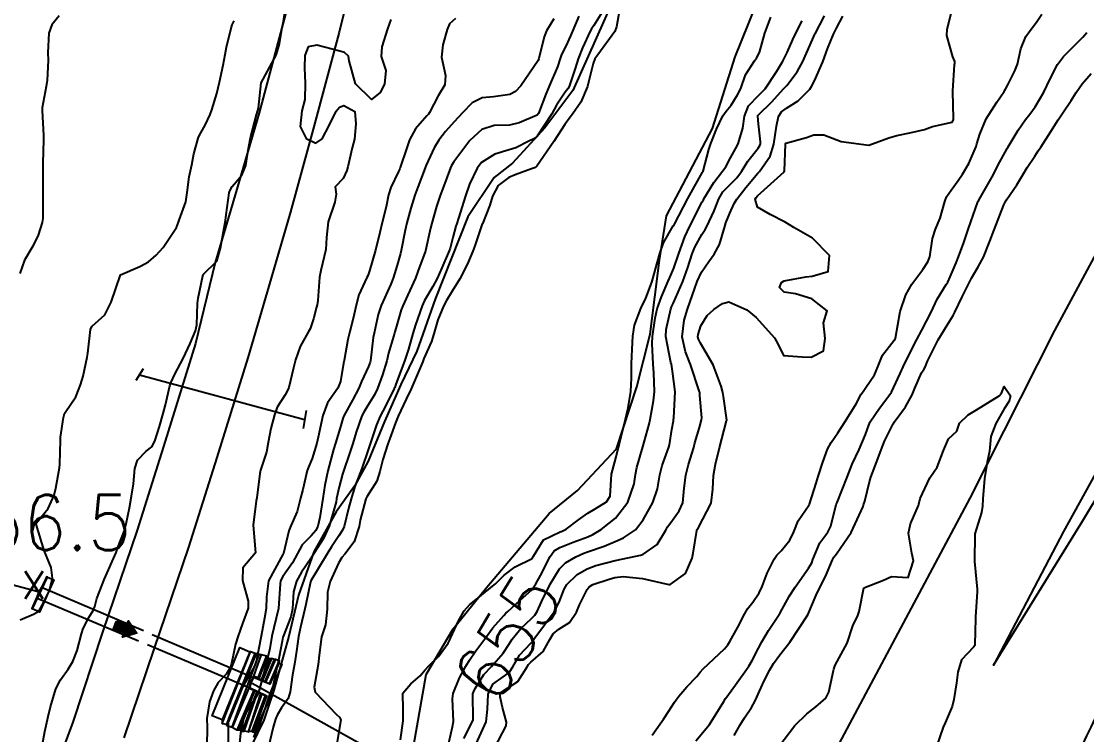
# Model space of a CAD drawing. Header units: metres. Extents: x 292545 to 299085, y 7450245 to 7463078.
# Drawn here: x 296433.2 to 296510.3, y 7459697.3 to 7459748.9 of the extents above; entities that cross this region are included whole.
import ezdxf
from ezdxf.enums import TextEntityAlignment as Align

# ---------------------------------------------------------------- set-up
doc = ezdxf.new("R2010")
doc.units = ezdxf.units.M
doc.linetypes.add('CONTINUO', pattern=[0])
doc.linetypes.add('TRACEJADO', pattern=[8.7, 8, -0.7])
for name, color, linetype in [('Cotas', 45, 'Continuous'), ('Curvas de Nivel 1m', 11, 'Continuous'), ('Curvas de Nivel 5m', 15, 'Continuous'), ('GALERIA', 45, 'Continuous'), ('Hidrografia', 140, 'Continuous'), ('Linha Férrea', 20, 'Continuous'), ('Pontos Cotados', 45, 'Continuous'), ('Pórtico', 62, 'Continuous'), ('TEXTO', 45, 'Continuous'), ('Vias Primárias', 230, 'Continuous')]:
    doc.layers.add(name, color=color, linetype=linetype)
doc.styles.add('SIMPLEX', font='simplex', dxfattribs={"height": 0.2})
doc.styles.add('Style-STANDARD', font='STANDARD.shx')

# ---------------------------------------------------------------- blocks, each defined once
blk = doc.blocks.new('ELVTXT_4')
at = {"layer": 'Pontos Cotados', "linetype": 'Continuous', "style": 'Style-STANDARD'}
for s, height, p in [('656.5', 4, (0, 4)), ('x', 3, (0, 0))]:
    blk.add_text(s, height=height, dxfattribs=at).set_placement(p, align=Align.MIDDLE_CENTER)

msp = doc.modelspace()

# ---------------------------------------------------------------- hatches: boundary and pattern name
at = {"layer": 'TEXTO'}
msp.add_hatch(color=256, dxfattribs=at).paths.add_polyline_path([(296440.103, 7459705.508), (296440.865, 7459705.226), (296440.984, 7459705.548), (296441.575, 7459704.647), (296440.54, 7459704.349), (296440.659, 7459704.671), (296439.898, 7459704.953)])

# ---------------------------------------------------------------- linework, layer by layer
at = {"layer": 'Curvas de Nivel 1m', "flags": 128}
for points, elevation in [([(296434.764, 7459696.629), (296434.918, 7459697.532), (296435.168, 7459698.623), (296435.33, 7459699.324), (296435.721, 7459700.615), (296436.06, 7459701.275), (296436.623, 7459702.049), (296436.955, 7459702.601), (296437.276, 7459703.403), (296437.575, 7459704.595), (296437.697, 7459704.996), (296438.111, 7459705.785), (296438.416, 7459706.288), (296438.533, 7459706.584), (296438.691, 7459707.144), (296439.24, 7459708.574), (296440.078, 7459710.477), (296440.11, 7459710.561), (296440.122, 7459710.603), (296440.165, 7459710.723), (296440.68, 7459712.06), (296440.808, 7459712.554), (296441.041, 7459713.715), (296441.206, 7459714.55), (296441.333, 7459715.443), (296441.444, 7459716.548), (296441.629, 7459717.167), (296442.256, 7459717.807), (296442.674, 7459718.12), (296442.887, 7459718.534), (296443.215, 7459719.589), (296443.496, 7459720.528), (296443.661, 7459721.157), (296443.969, 7459722.523), (296444.052, 7459722.786), (296444.321, 7459723.367), (296444.928, 7459724.511), (296445.428, 7459725.588), (296445.814, 7459726.495), (296445.91, 7459726.945), (296445.962, 7459728.494), (296446.011, 7459728.869), (296446.345, 7459730.491), (296446.357, 7459730.537), (296446.405, 7459730.599), (296447.361, 7459731.538), (296447.634, 7459732.478), (296447.76, 7459733.156), (296448.003, 7459734.475), (296448.047, 7459734.885), (296448.265, 7459736.472), (296448.315, 7459736.632), (296448.48, 7459736.945), (296449.183, 7459737.769), (296449.471, 7459738.455), (296449.629, 7459739.568), (296449.8, 7459740.451), (296450.227, 7459742.132), (296450.334, 7459742.443), (296450.377, 7459742.611), (296450.573, 7459744.44), (296451.648, 7459746.429), (296451.877, 7459747.154), (296452.096, 7459748.425), (296452.188, 7459748.863), (296452.395, 7459750.422)], 659), ([(296476.566, 7459750.131), (296476.277, 7459748.476), (296476.136, 7459748.137), (296474.907, 7459746.466), (296474.706, 7459746.158), (296474.59, 7459745.826), (296474.25, 7459744.489), (296474.166, 7459744.164), (296473.691, 7459743.033), (296473.091, 7459742.175), (296472.85, 7459741.866), (296472.535, 7459741.415), (296471.741, 7459740.192), (296470.505, 7459738.404), (296470.398, 7459738.317), (296470.111, 7459738.214), (296468.939, 7459737.782), (296468.493, 7459737.591), (296467.717, 7459737.005), (296467.302, 7459736.242), (296467.115, 7459735.595), (296466.572, 7459734.249), (296466.534, 7459734.167), (296466.449, 7459733.959), (296466.033, 7459732.652), (296465.887, 7459732.258), (296465.491, 7459731.342), (296464.947, 7459730.272), (296464.394, 7459729.372), (296463.969, 7459728.703), (296463.756, 7459728.286), (296463.357, 7459727.301), (296463.054, 7459726.293), (296462.896, 7459725.746), (296462.335, 7459724.506), (296462.253, 7459724.301), (296462.204, 7459724.174), (296461.413, 7459722.313), (296461.062, 7459721.558), (296460.474, 7459720.327), (296460.278, 7459719.858), (296459.872, 7459718.729), (296459.74, 7459718.335), (296459.369, 7459717.216), (296459.148, 7459716.341), (296458.942, 7459715.627), (296458.215, 7459714.514), (296458.157, 7459714.407), (296458.138, 7459714.351), (296457.739, 7459712.813), (296457.647, 7459712.355), (296457.294, 7459711.241), (296456.623, 7459710.365), (296456.399, 7459710.129), (296456.156, 7459709.721), (296455.562, 7459708.379), (296455.372, 7459707.618), (296455.348, 7459706.382), (296455.232, 7459705.257), (296454.926, 7459704.387), (296454.759, 7459703.07), (296454.705, 7459702.391), (296454.397, 7459700.736), (296454.472, 7459700.396), (296456.029, 7459698.769), (296456.233, 7459698.585), (296456.323, 7459698.375), (296456.003, 7459696.38)], 654), ([(296467.398, 7459696.239), (296468.015, 7459697.435), (296468.289, 7459697.958), (296468.316, 7459698.227), (296468.033, 7459699.28), (296467.858, 7459700.05), (296467.86, 7459700.233), (296467.919, 7459700.358), (296468.046, 7459700.445), (296469.128, 7459701.148), (296469.807, 7459702.213), (296469.901, 7459702.385), (296470.076, 7459702.546), (296470.964, 7459703.321), (296471.44, 7459704.197), (296471.685, 7459704.609), (296472.104, 7459704.944), (296472.875, 7459705.409), (296473.387, 7459706.167), (296473.599, 7459706.694), (296474.139, 7459707.805), (296474.288, 7459708.011), (296474.56, 7459708.156), (296475.732, 7459708.559), (296476.148, 7459708.668), (296476.754, 7459708.736), (296478.148, 7459708.594), (296480.063, 7459708.172), (296480.144, 7459708.16), (296481.269, 7459708.961), (296481.751, 7459710.074), (296481.819, 7459710.422), (296482.079, 7459712.071), (296482.111, 7459712.154), (296482.195, 7459712.29), (296483.116, 7459714.056), (296483.232, 7459715.064), (296483.274, 7459716.054), (296483.438, 7459716.859), (296483.724, 7459718.048), (296484.23, 7459719.988), (296484.237, 7459720.041), (296484.011, 7459721.755), (296483.958, 7459722.043), (296483.837, 7459722.517), (296483.254, 7459724.051), (296482.348, 7459725.617), (296482.188, 7459725.9), (296482.149, 7459726.063), (296482.172, 7459726.247), (296482.365, 7459726.873), (296482.824, 7459727.608), (296483.313, 7459728.051), (296483.938, 7459728.494), (296484.388, 7459728.591), (296485.704, 7459728.027), (296486.374, 7459727.459), (296487.683, 7459726), (296487.927, 7459725.575), (296488.34, 7459724.723), (296489.694, 7459724.622), (296490.339, 7459724.613), (296491.246, 7459725.059), (296491.346, 7459725.96), (296491.244, 7459727.087), (296491.499, 7459727.959), (296490.391, 7459728.815), (296489.202, 7459729.175), (296488.396, 7459729.307), (296488.048, 7459729.644), (296488.195, 7459729.993), (296488.404, 7459730.128), (296489.962, 7459730.42), (296490.408, 7459730.453), (296491.567, 7459730.803), (296491.665, 7459731.958), (296490.441, 7459733.207), (296489.091, 7459733.984), (296488.457, 7459734.364), (296487.375, 7459734.919), (296486.467, 7459735.45), (296486.306, 7459736.022), (296486.357, 7459736.138), (296486.475, 7459736.258), (296488.387, 7459737.992), (296488.414, 7459738.072), (296488.497, 7459739.99), (296488.524, 7459740.084), (296490.015, 7459740.488), (296490.53, 7459740.675), (296491.253, 7459740.682), (296492.525, 7459740.197), (296494.523, 7459739.92), (296495.973, 7459740.461), (296496.53, 7459740.639), (296497.472, 7459740.825), (296498.535, 7459741.05), (296499.13, 7459741.271), (296500.54, 7459741.59), (296500.629, 7459741.762), (296500.641, 7459741.849), (296500.595, 7459743.818), (296500.593, 7459743.85), (296500.709, 7459745.731), (296500.729, 7459745.849), (296500.728, 7459745.982), (296500.597, 7459746.305), (296500.144, 7459747.855), (296500.172, 7459748.302), (296500.574, 7459749.851)], 658), ([(296435.974, 7459749.272), (296435.424, 7459748.622), (296435.205, 7459748.033), (296435.152, 7459746.624), (296435.167, 7459746.045), (296435.101, 7459744.625), (296435.03, 7459744.161), (296434.739, 7459742.628), (296434.736, 7459742.442), (296434.833, 7459740.627), (296434.825, 7459740.321), (296434.786, 7459738.627), (296434.79, 7459738.336), (296434.791, 7459736.627), (296434.79, 7459736.306), (296434.774, 7459734.627), (296434.731, 7459734.346), (296434.441, 7459733.43), (296434.055, 7459732.636), (296433.453, 7459731.609), (296433.13, 7459730.649)], 658), ([(296433.145, 7459705.612), (296434.114, 7459706.013), (296434.501, 7459706.25), (296434.708, 7459706.631), (296435.256, 7459707.745), (296435.491, 7459708.62), (296435.387, 7459709.386), (296434.872, 7459710.623), (296434.289, 7459712.532), (296434.313, 7459712.629), (296435.164, 7459713.66), (296435.592, 7459714.616), (296435.716, 7459715.12), (296435.976, 7459716.613), (296436.002, 7459716.856), (296436.05, 7459718.612), (296436.063, 7459718.814), (296436.279, 7459720.245), (296436.354, 7459720.538), (296436.399, 7459720.609), (296437.169, 7459721.733), (296437.508, 7459722.598), (296437.696, 7459723.22), (296437.999, 7459724.593), (296438.041, 7459724.889), (296438.235, 7459726.591), (296438.259, 7459726.686), (296438.357, 7459726.844), (296439.277, 7459727.669), (296439.719, 7459728.57), (296440.403, 7459730.56), (296441.809, 7459731.149), (296442.417, 7459731.486), (296442.982, 7459731.974), (296443.481, 7459732.524), (296444.448, 7459733.972), (296444.598, 7459734.362), (296444.652, 7459734.508), (296445.127, 7459735.842), (296445.22, 7459736.503), (296445.356, 7459737.635), (296445.55, 7459738.5), (296445.71, 7459739.299), (296446.037, 7459740.495), (296446.199, 7459740.821), (296446.532, 7459741.384), (296446.877, 7459742.149), (296447.006, 7459742.485), (296447.372, 7459743.67), (296447.551, 7459744.48), (296447.816, 7459745.708), (296447.967, 7459746.476), (296448.057, 7459747.02), (296448.414, 7459748.472), (296448.472, 7459748.624), (296448.627, 7459748.916)], 658), ([(296459.944, 7459749.01), (296459.709, 7459748.334), (296459.304, 7459747.043), (296459.255, 7459746.34), (296459.575, 7459745.327), (296459.486, 7459744.336), (296459.18, 7459743.725), (296458.556, 7459743.23), (296457.401, 7459744.362), (296456.928, 7459746.028), (296456.897, 7459746.367), (296456.596, 7459746.634), (296456.249, 7459746.723), (296454.604, 7459747.15), (296453.968, 7459747.034), (296453.723, 7459746.403), (296453.703, 7459745.522), (296453.747, 7459744.402), (296453.727, 7459743.231), (296453.519, 7459742.405), (296453.397, 7459741.272), (296453.827, 7459740.407), (296454.52, 7459740.066), (296454.972, 7459740.393), (296455.5, 7459741.353), (296456.006, 7459742.375), (296456.238, 7459742.683), (296456.549, 7459742.79), (296457.354, 7459742.362), (296457.413, 7459741.482), (296457.314, 7459740.362), (296457.152, 7459739.728), (296456.844, 7459738.367), (296456.775, 7459738.091), (296456.49, 7459737.519), (296455.933, 7459736.927), (296455.984, 7459736.377), (296455.906, 7459735.817), (296455.418, 7459734.386), (296455.301, 7459733.246), (296455.243, 7459732.388), (296454.877, 7459730.862), (296454.785, 7459730.394), (296454.68, 7459728.69), (296454.613, 7459728.397), (296454.563, 7459728.214), (296454.367, 7459727.364), (296454.118, 7459726.641), (296453.978, 7459726.404), (296453.389, 7459725.363), (296453.048, 7459724.413), (296452.903, 7459723.838), (296452.561, 7459722.418), (296452.499, 7459722.23), (296452.305, 7459721.889), (296451.734, 7459720.983), (296451.542, 7459720.427), (296451.26, 7459719.444), (296451.083, 7459718.432), (296450.948, 7459717.741), (296450.532, 7459716.437), (296450.48, 7459716.197), (296450.247, 7459714.44), (296450.211, 7459714.227), (296449.998, 7459712.452), (296450.163, 7459710.45), (296449.25, 7459709.361), (296449.216, 7459708.459), (296449.63, 7459706.952), (296449.642, 7459706.455), (296449.221, 7459705.344), (296448.902, 7459704.462), (296448.707, 7459703.843), (296448.432, 7459702.466), (296448.349, 7459702.189), (296448.065, 7459701.713), (296447.458, 7459701.077), (296447.132, 7459700.479), (296446.835, 7459699.688), (296446.632, 7459698.484), (296446.656, 7459697.844), (296446.651, 7459696.484)], 659), ([(296464.625, 7459749.088), (296464.196, 7459748.708), (296464.017, 7459748.286), (296463.7, 7459747.191), (296463.614, 7459746.29), (296463.901, 7459744.966), (296463.858, 7459744.287), (296463.368, 7459743.485), (296462.747, 7459742.298), (296462.669, 7459742.171), (296462.54, 7459742.038), (296461.722, 7459741.117), (296461.308, 7459740.312), (296461.1, 7459739.731), (296460.625, 7459738.319), (296460.594, 7459738.226), (296460.498, 7459738.018), (296459.939, 7459736.871), (296459.782, 7459736.33), (296459.601, 7459735.47), (296459.326, 7459734.337), (296459.158, 7459733.623), (296458.835, 7459732.344), (296458.408, 7459730.851), (296458.28, 7459730.475), (296458.224, 7459730.352), (296457.645, 7459729.103), (296457.44, 7459728.359), (296457.243, 7459727.488), (296456.949, 7459726.364), (296456.845, 7459725.868), (296456.566, 7459724.368), (296456.527, 7459724.172), (296456.318, 7459722.848), (296456.116, 7459722.373), (296455.369, 7459721.312), (296455.027, 7459720.389), (296454.689, 7459718.815), (296454.586, 7459718.395), (296454.252, 7459717.276), (296453.988, 7459716.66), (296453.888, 7459716.404), (296453.581, 7459715.047), (296453.426, 7459714.408), (296453.167, 7459713.447), (296452.721, 7459712.415), (296452.563, 7459712.04), (296452.18, 7459710.42), (296452.163, 7459710.391), (296451.108, 7459708.436), (296450.96, 7459707.266), (296450.933, 7459706.438), (296450.807, 7459705.745), (296450.57, 7459704.443), (296450.2, 7459702.574), (296450.173, 7459702.448), (296450.07, 7459702.197), (296449.425, 7459701.09), (296449.078, 7459700.46), (296448.731, 7459699.774), (296448.22, 7459698.468), (296448.194, 7459698.295), (296448.192, 7459696.468)], 658), ([(296471.745, 7459749.07), (296471.217, 7459748.194), (296471.036, 7459747.768), (296470.645, 7459746.199), (296470.591, 7459746.047), (296469.347, 7459744.222), (296468.973, 7459743.819), (296468.563, 7459743.584), (296467.373, 7459743.429), (296466.56, 7459743.357), (296465.826, 7459742.989), (296465.13, 7459742.271), (296464.536, 7459741.611), (296463.905, 7459740.91), (296463.423, 7459740.291), (296463.086, 7459739.726), (296462.505, 7459738.477), (296462.451, 7459738.353), (296462.431, 7459738.301), (296461.897, 7459736.89), (296461.692, 7459736.308), (296461.4, 7459735.374), (296461.102, 7459734.314), (296460.982, 7459733.778), (296460.698, 7459732.317), (296460.646, 7459732.092), (296460.412, 7459731.262), (296460.126, 7459730.324), (296459.948, 7459729.876), (296459.253, 7459728.341), (296459.036, 7459727.68), (296458.734, 7459726.346), (296458.678, 7459726.018), (296458.478, 7459724.349), (296458.451, 7459724.23), (296458.329, 7459723.926), (296457.839, 7459722.833), (296457.627, 7459722.357), (296457.167, 7459721.494), (296456.557, 7459720.367), (296456.479, 7459720.17), (296456.274, 7459719.503), (296455.938, 7459718.375), (296455.799, 7459717.918), (296455.393, 7459716.383), (296455.187, 7459715.35), (296455.029, 7459714.388), (296454.818, 7459713.009), (296454.668, 7459712.393), (296454.513, 7459712.07), (296454.182, 7459711.675), (296453.536, 7459711.043), (296453.197, 7459710.41), (296452.831, 7459709.738), (296452.146, 7459708.746), (296451.971, 7459708.423), (296451.94, 7459708.222), (296451.823, 7459706.424), (296451.496, 7459705.035), (296451.354, 7459704.431), (296451.191, 7459703.541), (296450.937, 7459702.437), (296450.512, 7459700.897), (296450.393, 7459700.445), (296450.298, 7459700.198), (296450.043, 7459699.786), (296449.513, 7459698.972), (296449.298, 7459698.457), (296449.084, 7459697.388), (296448.98, 7459696.46)], 657), ([(296473.555, 7459749.245), (296473.086, 7459748.175), (296472.948, 7459747.838), (296472.602, 7459747.083), (296472.294, 7459746.485), (296472.183, 7459746.184), (296471.998, 7459745.599), (296471.406, 7459744.198), (296471.148, 7459743.617), (296470.621, 7459742.209), (296470.542, 7459742.108), (296469.217, 7459741.543), (296468.534, 7459741.385), (296467.432, 7459741.343), (296466.531, 7459741.071), (296465.657, 7459740.263), (296464.507, 7459738.729), (296464.334, 7459738.452), (296464.252, 7459738.283), (296463.771, 7459736.999), (296463.516, 7459736.29), (296463.261, 7459735.496), (296462.908, 7459734.295), (296462.813, 7459733.931), (296462.452, 7459732.3), (296462.446, 7459732.277), (296462.422, 7459732.216), (296461.906, 7459730.807), (296461.722, 7459730.307), (296461.187, 7459729.114), (296460.807, 7459728.324), (296460.691, 7459728.013), (296460.36, 7459726.834), (296460.248, 7459726.438), (296460.214, 7459726.331), (296459.789, 7459724.885), (296459.649, 7459724.337), (296459.343, 7459723.32), (296458.991, 7459722.343), (296458.772, 7459721.88), (296458.294, 7459721.098), (296458.003, 7459720.637), (296457.861, 7459720.354), (296457.452, 7459719.177), (296457.192, 7459718.361), (296456.965, 7459717.65), (296456.531, 7459716.367), (296456.46, 7459716.138), (296456.221, 7459715.222), (296456.028, 7459714.373), (296455.984, 7459714.147), (296455.5, 7459712.38), (296455.077, 7459711.489), (296454.385, 7459710.397), (296454.159, 7459710.056), (296453.49, 7459709.066), (296453.116, 7459708.41), (296452.918, 7459707.629), (296452.832, 7459706.413), (296452.707, 7459705.821), (296452.166, 7459704.419), (296452.149, 7459704.363), (296452.089, 7459704.071), (296451.768, 7459702.425), (296451.692, 7459702.049), (296451.334, 7459700.431), (296450.988, 7459699.486), (296450.492, 7459698.443), (296450.01, 7459697.116)], 656), ([(296460.638, 7459696.949), (296460.849, 7459698.318), (296460.843, 7459699.13), (296460.805, 7459700.319), (296461.386, 7459700.977), (296462.062, 7459701.565), (296462.399, 7459701.965), (296462.708, 7459702.294), (296463.395, 7459702.972), (296464.089, 7459703.916), (296464.206, 7459704.164), (296464.254, 7459704.278), (296464.839, 7459705.545), (296465.261, 7459706.269), (296465.667, 7459706.725), (296466.131, 7459707.089), (296467.538, 7459708.239), (296468.149, 7459708.841), (296468.933, 7459709.445), (296470.161, 7459710.05), (296470.271, 7459710.208), (296470.989, 7459711.389), (296472.19, 7459711.978), (296472.344, 7459712.025), (296472.624, 7459712.176), (296473.512, 7459712.854), (296474.205, 7459713.333), (296474.718, 7459713.645), (296475.54, 7459714.147), (296475.814, 7459714.547), (296475.915, 7459716.143), (296475.968, 7459716.411), (296476.252, 7459717.402), (296476.398, 7459718.001), (296476.433, 7459718.137), (296476.493, 7459718.364), (296476.927, 7459720.13), (296477.104, 7459720.94), (296477.297, 7459722.125), (296477.353, 7459723.088), (296477.351, 7459724.125), (296477.391, 7459725.172), (296477.457, 7459726.123), (296477.571, 7459726.915), (296478.035, 7459728.115), (296478.391, 7459728.871), (296478.736, 7459729.77), (296478.839, 7459730.106), (296479.192, 7459731.325), (296479.409, 7459732.1), (296479.661, 7459732.871), (296480.374, 7459734.091), (296480.411, 7459734.133), (296480.454, 7459734.209), (296481.423, 7459736.076), (296482.492, 7459737.977), (296482.525, 7459738.028), (296482.541, 7459738.06), (296482.956, 7459739.616), (296483.099, 7459740.054), (296483.491, 7459741.093), (296483.948, 7459742.046), (296484.203, 7459742.388), (296484.555, 7459742.832), (296485.027, 7459743.574), (296485.247, 7459744.033), (296485.603, 7459745.01), (296486.243, 7459746.024), (296486.391, 7459746.226), (296486.599, 7459746.631), (296486.987, 7459748.014), (296487.44, 7459749.192)], 654), ([(296465.238, 7459697.041), (296465.859, 7459698.262), (296465.895, 7459698.391), (296465.889, 7459700.262), (296465.924, 7459700.382), (296466.049, 7459700.639), (296466.663, 7459701.652), (296467.235, 7459702.243), (296468.083, 7459703.204), (296468.479, 7459703.836), (296468.728, 7459704.224), (296469.339, 7459704.983), (296470.115, 7459705.7), (296470.366, 7459705.961), (296470.526, 7459706.204), (296470.851, 7459706.92), (296471.468, 7459708.19), (296472.154, 7459709.301), (296472.59, 7459709.744), (296473.325, 7459710.168), (296473.898, 7459710.431), (296474.169, 7459710.533), (296475.375, 7459710.948), (296476.18, 7459711.286), (296476.769, 7459711.547), (296477.652, 7459712.118), (296478.2, 7459712.831), (296478.65, 7459713.664), (296478.891, 7459714.103), (296479.234, 7459715.089), (296479.396, 7459716.098), (296479.564, 7459716.776), (296480.049, 7459718.092), (296480.093, 7459718.264), (296480.276, 7459719.377), (296480.38, 7459719.991), (296480.394, 7459720.089), (296480.409, 7459720.213), (296480.514, 7459722.087), (296480.326, 7459723.602), (296480.236, 7459724.091), (296480.208, 7459724.218), (296479.838, 7459726.095), (296479.852, 7459726.603), (296480.201, 7459728.092), (296480.245, 7459728.231), (296480.387, 7459728.531), (296481.06, 7459730.08), (296481.427, 7459731.089), (296481.747, 7459732.07), (296481.938, 7459732.56), (296482.444, 7459733.459), (296482.685, 7459733.822), (296482.811, 7459734.056), (296483.329, 7459735.186), (296483.678, 7459736.048), (296483.965, 7459736.558), (296484.483, 7459737.095), (296484.961, 7459737.562), (296485.303, 7459738.032), (296485.758, 7459738.774), (296486.518, 7459739.723), (296486.641, 7459739.899), (296486.678, 7459740.018), (296486.685, 7459740.178), (296486.538, 7459741.479), (296486.482, 7459742.021), (296486.496, 7459742.069), (296486.544, 7459742.124), (296487.498, 7459743.067), (296488.355, 7459743.993), (296488.575, 7459744.243), (296489.342, 7459745.226), (296489.746, 7459745.978), (296490, 7459746.575), (296490.613, 7459747.943), (296490.628, 7459747.97), (296491.321, 7459749.271)], 656), ([(296466.004, 7459696.391), (296466.847, 7459698.248), (296466.939, 7459699.153), (296466.981, 7459700.246), (296467.325, 7459700.97), (296468.062, 7459701.5), (296468.496, 7459701.796), (296468.772, 7459702.223), (296469.242, 7459703.057), (296470.09, 7459703.962), (296470.214, 7459704.086), (296470.298, 7459704.208), (296471.054, 7459705.255), (296471.763, 7459706.185), (296472.13, 7459706.888), (296472.477, 7459707.839), (296472.676, 7459708.175), (296473.43, 7459708.888), (296474.154, 7459709.302), (296474.78, 7459709.531), (296476.161, 7459709.911), (296477.212, 7459710.124), (296477.998, 7459710.28), (296478.166, 7459710.34), (296479.212, 7459711.065), (296479.839, 7459712.094), (296479.959, 7459712.328), (296480.199, 7459712.656), (296480.806, 7459713.485), (296481.054, 7459714.082), (296481.168, 7459715.136), (296481.27, 7459716.08), (296481.473, 7459716.849), (296481.848, 7459718.074), (296481.938, 7459718.401), (296482.277, 7459719.518), (296482.419, 7459720.068), (296482.428, 7459720.212), (296482.301, 7459721.836), (296482.284, 7459722.042), (296482.285, 7459722.06), (296482.278, 7459722.085), (296481.628, 7459724.071), (296481.256, 7459724.99), (296481.014, 7459726.08), (296481.172, 7459727.277), (296481.401, 7459728.075), (296481.921, 7459729.59), (296482.094, 7459730.065), (296482.41, 7459730.751), (296482.954, 7459731.518), (296483.341, 7459732.051), (296483.722, 7459732.759), (296484.109, 7459734.043), (296484.184, 7459734.314), (296484.463, 7459735.011), (296484.784, 7459735.723), (296484.96, 7459736.035), (296485.63, 7459736.88), (296486.492, 7459737.9), (296486.597, 7459738.018), (296487.39, 7459739.127), (296487.646, 7459740.003), (296487.843, 7459741.307), (296487.98, 7459741.998), (296488.198, 7459742.345), (296488.552, 7459742.612), (296489.416, 7459743.125), (296490.246, 7459743.973), (296490.374, 7459744.173), (296490.579, 7459744.571), (296491.191, 7459745.961), (296491.532, 7459746.886), (296491.964, 7459747.95), (296492.17, 7459748.397), (296492.633, 7459749.258)], 657), ([(296478.847, 7459697.269), (296479.424, 7459698.096), (296479.677, 7459698.442), (296480.032, 7459698.997), (296480.472, 7459699.652), (296480.786, 7459700.083), (296481.363, 7459700.768), (296482.065, 7459701.512), (296482.315, 7459701.821), (296482.532, 7459702.063), (296484.088, 7459703.516), (296484.322, 7459703.807), (296484.462, 7459704.036), (296485.044, 7459705.09), (296485.524, 7459706.026), (296485.737, 7459706.405), (296486.126, 7459706.895), (296486.59, 7459707.561), (296486.797, 7459708.013), (296487.165, 7459708.998), (296487.668, 7459710.005), (296487.874, 7459710.296), (296488.172, 7459710.61), (296488.803, 7459711.364), (296489.1, 7459711.981), (296489.409, 7459712.769), (296490.212, 7459713.924), (296490.228, 7459713.955), (296490.235, 7459713.97), (296490.698, 7459715.495), (296490.851, 7459715.964), (296491.189, 7459717.02), (296491.527, 7459717.957), (296491.785, 7459718.438), (296492.275, 7459719.134), (296492.798, 7459719.942), (296493.596, 7459721.231), (296493.968, 7459721.925), (296494.098, 7459722.131), (296494.31, 7459722.403), (296494.917, 7459723.321), (296495.165, 7459723.912), (296495.493, 7459724.757), (296496.352, 7459725.82), (296496.385, 7459725.867), (296496.4, 7459725.9), (296496.433, 7459725.978), (296496.77, 7459727.894), (296497.181, 7459729.098), (296497.628, 7459729.882), (296498.414, 7459730.946), (296498.788, 7459731.497), (296498.92, 7459731.865), (296499.117, 7459733.189), (296499.325, 7459733.861), (296499.673, 7459734.646), (296500.018, 7459735.855), (296500.14, 7459736.19), (296500.481, 7459736.676), (296500.971, 7459737.363), (296501.297, 7459737.842), (296501.746, 7459738.596), (296502.274, 7459739.832), (296502.334, 7459740.023), (296502.532, 7459740.716), (296503.012, 7459741.823), (296503.782, 7459743.038), (296504.304, 7459743.804), (296504.403, 7459743.965), (296504.57, 7459744.29), (296505.084, 7459745.296), (296505.259, 7459745.793), (296505.501, 7459746.894), (296505.867, 7459747.787), (296506.176, 7459748.228), (296506.629, 7459748.82), (296507.024, 7459749.387)], 659), ([(296484.788, 7459697.259), (296485.215, 7459698.028), (296485.527, 7459698.526), (296486.035, 7459699.275), (296486.3, 7459699.757), (296486.411, 7459700.016), (296486.913, 7459701.158), (296487.365, 7459702.007), (296487.628, 7459702.454), (296488.084, 7459703.073), (296488.813, 7459703.989), (296490.113, 7459705.97), (296490.695, 7459707.404), (296490.97, 7459707.962), (296491.371, 7459708.738), (296491.884, 7459709.953), (296491.98, 7459710.138), (296492.169, 7459710.388), (296493.227, 7459711.934), (296494.1, 7459713.81), (296494.139, 7459713.921), (296494.216, 7459714.203), (296494.56, 7459715.586), (296494.668, 7459715.916), (296495.098, 7459717.064), (296495.415, 7459717.908), (296495.656, 7459718.519), (296496.282, 7459719.791), (296496.319, 7459719.863), (296496.348, 7459719.899), (296497.165, 7459721.02), (296497.643, 7459721.887), (296497.845, 7459722.35), (296498.327, 7459723.464), (296498.489, 7459723.719), (296498.6, 7459723.876), (296498.766, 7459724.302), (296499.524, 7459725.862), (296500.367, 7459727.226), (296500.615, 7459727.603), (296500.746, 7459727.846), (296501.275, 7459728.955), (296501.695, 7459729.837), (296501.929, 7459730.314), (296502.416, 7459731.124), (296502.796, 7459731.824), (296503.265, 7459732.993), (296503.569, 7459733.813), (296504.29, 7459735.622), (296504.368, 7459735.802), (296504.475, 7459735.981), (296505.229, 7459737.049), (296505.662, 7459737.788), (296505.969, 7459738.317), (296506.513, 7459739.14), (296506.771, 7459739.526), (296506.944, 7459739.776), (296507.683, 7459740.911), (296508.205, 7459741.755), (296508.548, 7459742.275), (296509.151, 7459743.15), (296509.511, 7459743.741), (296509.936, 7459744.373), (296510.584, 7459745.116)], 661), ([(296488.007, 7459696.447), (296489.152, 7459697.983), (296490.031, 7459698.819), (296490.681, 7459699.319), (296491.395, 7459699.956), (296491.626, 7459700.378), (296491.957, 7459701.951), (296491.978, 7459702.047), (296492.077, 7459702.339), (296492.939, 7459703.937), (296493.362, 7459705.187), (296493.71, 7459705.926), (296493.823, 7459706.219), (296494.143, 7459707.92), (296495.575, 7459708.48), (296496.151, 7459708.742), (296497.359, 7459708.68), (296497.735, 7459709.884), (296497.627, 7459710.427), (296497.393, 7459711.888), (296497.525, 7459712.554), (296498.111, 7459713.881), (296498.129, 7459713.966), (296498.218, 7459714.394), (296498.919, 7459715.87), (296499.462, 7459716.645), (296499.917, 7459717.855), (296500.271, 7459718.692), (296500.875, 7459719.246), (296501.069, 7459719.842), (296501.694, 7459720.431), (296502.292, 7459720.788), (296503.951, 7459721.805), (296504.104, 7459722.005), (296504.313, 7459722.481), (296504.751, 7459721.796), (296504.667, 7459721.429), (296504.294, 7459720.86), (296503.711, 7459719.809), (296503.334, 7459718.874), (296503.249, 7459717.815), (296503.066, 7459717.002), (296502.874, 7459715.82), (296502.767, 7459714.371), (296502.725, 7459713.825), (296502.653, 7459713.379), (296502.183, 7459711.83), (296502.163, 7459709.83), (296502.347, 7459707.828), (296502.341, 7459707.627), (296502.226, 7459705.829), (296502.223, 7459705.717), (296502.186, 7459703.829), (296502.171, 7459703.75), (296502.091, 7459703.628), (296501.21, 7459702.711), (296500.943, 7459701.841), (296500.845, 7459701.058), (296500.673, 7459699.844), (296500.54, 7459699.343), (296500.026, 7459698.171), (296499.888, 7459697.852), (296499.41, 7459696.451)], 663)]:
    msp.add_lwpolyline(points, dxfattribs=dict(at, elevation=elevation))
at = {"layer": 'Curvas de Nivel 5m', "flags": 128}
for points, elevation in [([(296475.237, 7459749.548), (296474.619, 7459748.588), (296474.448, 7459748.329), (296474.36, 7459748.163), (296473.799, 7459746.97), (296473.493, 7459746.171), (296473.277, 7459745.482), (296472.836, 7459744.177), (296472.747, 7459744.002), (296472.567, 7459743.766), (296471.93, 7459742.812), (296471.582, 7459742.194), (296470.527, 7459740.573), (296470.333, 7459740.404), (296469.933, 7459740.216), (296468.999, 7459739.744), (296468.516, 7459739.583), (296467.475, 7459739.279), (296466.507, 7459738.684), (296466.184, 7459738.255), (296465.647, 7459737.101), (296465.347, 7459736.267), (296464.838, 7459734.656), (296464.724, 7459734.276), (296464.66, 7459734.066), (296464.437, 7459733.251), (296464.229, 7459732.479), (296464.159, 7459732.283), (296463.633, 7459731.066), (296463.29, 7459730.291), (296462.984, 7459729.708), (296462.387, 7459728.689), (296462.203, 7459728.303), (296461.739, 7459726.933), (296461.55, 7459726.312), (296461.217, 7459725.192), (296460.928, 7459724.321), (296460.316, 7459722.642), (296460.232, 7459722.412), (296460.201, 7459722.331), (296459.564, 7459721.067), (296459.188, 7459720.341), (296458.917, 7459719.703), (296458.454, 7459718.348), (296458.406, 7459718.203), (296458.254, 7459717.761), (296457.897, 7459716.694), (296457.769, 7459716.355), (296457.337, 7459715.243), (296457.072, 7459714.361), (296456.895, 7459713.674), (296456.577, 7459712.366), (296456.465, 7459712.091), (296456.183, 7459711.685), (296455.657, 7459710.891), (296455.352, 7459710.382), (296454.166, 7459708.423), (296454.157, 7459708.4), (296454.142, 7459708.352), (296453.8, 7459706.729), (296453.741, 7459706.404), (296453.419, 7459705.091), (296453.268, 7459704.408), (296453.134, 7459703.358), (296452.991, 7459702.411), (296452.844, 7459701.633), (296452.659, 7459700.414), (296452.534, 7459699.926), (296452.035, 7459699.249), (296451.736, 7459698.715), (296451.613, 7459698.426), (296451.436, 7459697.848), (296451.109, 7459696.433)], 655), ([(296464.045, 7459696.28), (296464.418, 7459697.877), (296464.479, 7459698.275), (296464.416, 7459699.899), (296464.454, 7459700.276), (296464.922, 7459701.409), (296465.381, 7459702.267), (296465.633, 7459702.709), (296466.084, 7459703.365), (296466.739, 7459704.25), (296467.313, 7459705.034), (296468.118, 7459705.925), (296468.264, 7459706.085), (296468.399, 7459706.227), (296469.307, 7459707.043), (296470.139, 7459707.786), (296470.436, 7459708.206), (296470.778, 7459708.83), (296471.473, 7459710.19), (296471.756, 7459710.6), (296472.173, 7459710.841), (296473.13, 7459711.22), (296474.185, 7459711.625), (296474.56, 7459711.783), (296475.153, 7459712.15), (296475.749, 7459712.593), (296476.201, 7459712.961), (296477.099, 7459714.127), (296477.55, 7459715.444), (296477.631, 7459716.119), (296477.731, 7459716.627), (296478.168, 7459718.111), (296478.266, 7459718.449), (296478.621, 7459719.765), (296478.696, 7459720.106), (296478.953, 7459721.447), (296479.017, 7459722.103), (296478.959, 7459723.468), (296478.915, 7459724.104), (296478.855, 7459725.598), (296478.861, 7459726.105), (296479.052, 7459727.424), (296479.215, 7459728.102), (296479.517, 7459728.973), (296480.014, 7459730.094), (296480.134, 7459730.365), (296480.412, 7459731.048), (296480.783, 7459732.085), (296481.217, 7459733.303), (296481.566, 7459734.073), (296482.471, 7459735.823), (296482.551, 7459735.98), (296482.586, 7459736.059), (296483.305, 7459737.232), (296483.943, 7459738.045), (296484.17, 7459738.372), (296484.507, 7459739.002), (296484.882, 7459739.672), (296485.076, 7459740.034), (296485.409, 7459741.156), (296485.516, 7459742.03), (296485.811, 7459742.77), (296486.566, 7459743.545), (296486.813, 7459743.773), (296487.014, 7459744.013), (296487.872, 7459745.287), (296488.288, 7459745.995), (296488.599, 7459746.622), (296489.021, 7459747.574), (296489.202, 7459747.984), (296489.698, 7459748.908)], 655), ([(296482.011, 7459696.869), (296482.997, 7459698.055), (296484.04, 7459699.714), (296484.159, 7459699.921), (296484.235, 7459700.038), (296484.997, 7459701.093), (296485.665, 7459702.024), (296485.835, 7459702.263), (296486.08, 7459702.683), (296486.54, 7459703.564), (296486.781, 7459704.013), (296487.262, 7459704.848), (296488.04, 7459706.001), (296488.069, 7459706.045), (296488.115, 7459706.126), (296488.774, 7459707.35), (296489.176, 7459707.984), (296490.157, 7459709.357), (296490.384, 7459709.744), (296490.474, 7459709.967), (296490.975, 7459711.168), (296491.542, 7459711.957), (296491.778, 7459712.374), (296492.159, 7459713.951), (296492.17, 7459713.994), (296492.214, 7459714.093), (296492.947, 7459715.939), (296493.319, 7459716.862), (296493.812, 7459717.927), (296494.274, 7459719.013), (296494.512, 7459719.686), (296494.618, 7459719.917), (296495.283, 7459720.92), (296496.032, 7459721.903), (296496.144, 7459722.063), (296496.31, 7459722.383), (296496.793, 7459723.428), (296496.996, 7459723.893), (296497.425, 7459724.806), (296497.991, 7459725.884), (296498.36, 7459726.555), (296499.019, 7459727.864), (296499.453, 7459728.794), (296500.111, 7459729.853), (296500.228, 7459730.028), (296500.409, 7459730.416), (296500.837, 7459731.428), (296501.006, 7459731.844), (296501.381, 7459732.898), (296501.707, 7459733.837), (296501.899, 7459734.395), (296502.409, 7459735.831), (296502.43, 7459735.873), (296502.474, 7459735.941), (296503.525, 7459737.815), (296503.856, 7459738.456), (296504.521, 7459739.683), (296504.566, 7459739.756), (296504.59, 7459739.799), (296505.304, 7459741.023), (296505.84, 7459741.787), (296506.152, 7459742.179), (296506.552, 7459742.702), (296507.178, 7459743.771), (296507.617, 7459744.724), (296508.168, 7459745.756), (296508.599, 7459746.332), (296509.301, 7459747.048), (296509.991, 7459747.736), (296510.272, 7459748.079)], 660)]:
    msp.add_lwpolyline(points, dxfattribs=dict(at, elevation=elevation))
at = {"layer": 'GALERIA', "linetype": 'TRACEJADO', "flags": 128}
for points in [[(296434.698, 7459707.977), (296450.006, 7459701.438)], [(296434.323, 7459707.204), (296449.731, 7459700.708)]]:
    msp.add_lwpolyline(points, dxfattribs=at)
at = {"layer": 'GALERIA', "linetype": 'CONTINUO'}
for points in [[(296435.109, 7459708.707, 657.488), (296435.037, 7459708.722, 656.635), (296434.877, 7459708.346, 655.549), (296434.698, 7459707.977, 655.453), (296434.491, 7459707.627, 655.401), (296434.323, 7459707.204, 655.456), (296434.24, 7459706.997, 655.461), (296433.984, 7459706.427, 656.216), (296434.035, 7459706.411, 657.473)], [(296434.698, 7459707.977, 655.453), (296434.7, 7459707.974, 656.118), (296434.703, 7459707.971, 656.549), (296434.544, 7459707.662, 656.709), (296434.398, 7459707.38, 656.613), (296434.36, 7459707.27, 656.136), (296434.323, 7459707.204, 655.456)], [(296447.755, 7459698.38, 657.301), (296447.742, 7459698.109, 656.992), (296449.789, 7459703.306, 657.174), (296449.751, 7459703.306, 657.502)], [(296447.742, 7459698.109, 656.992), (296448.086, 7459698.079, 656.972), (296450.146, 7459703.184, 657.143), (296449.789, 7459703.306, 657.174)], [(296450.146, 7459703.184, 657.143), (296450.214, 7459703.184, 656.878), (296448.077, 7459697.97, 656.65), (296448.086, 7459698.079, 656.972)], [(296448.077, 7459697.97, 656.65), (296448.471, 7459697.849, 656.65), (296450.421, 7459703.133, 656.891), (296450.214, 7459703.184, 656.878)], [(296450.421, 7459703.133, 656.891), (296450.564, 7459703.103, 656.581), (296450.019, 7459701.541, 656.444), (296449.834, 7459701.127, 656.502), (296449.68, 7459700.669, 656.394), (296448.479, 7459697.838, 656.298), (296448.471, 7459697.849, 656.65)], [(296450.564, 7459703.103, 656.581), (296450.95, 7459703, 656.351), (296450.338, 7459701.416, 656.449), (296450.019, 7459701.541, 656.444)], [(296451.845, 7459702.478, 654.925), (296452.077, 7459702.401, 654.866), (296451.451, 7459700.871, 655.087), (296451.122, 7459700.081, 655.094), (296450.249, 7459697.418, 655.04), (296450.02, 7459697.488, 655.029)], [(296450.95, 7459703, 656.351), (296450.99, 7459702.91, 656.015), (296450.391, 7459701.383, 656.127), (296450.338, 7459701.416, 656.449)], [(296450.99, 7459702.91, 656.015), (296451.186, 7459702.827, 655.997), (296450.567, 7459701.287, 656.129), (296450.391, 7459701.383, 656.127)], [(296451.186, 7459702.827, 655.997), (296451.324, 7459702.826, 655.647), (296450.671, 7459701.226, 655.782), (296450.567, 7459701.287, 656.129)], [(296450.671, 7459701.226, 655.782), (296450.866, 7459701.149, 655.789), (296451.528, 7459702.751, 655.668), (296451.324, 7459702.826, 655.647)], [(296451.528, 7459702.751, 655.668), (296451.599, 7459702.768, 655.36), (296450.894, 7459701.109, 655.442), (296450.866, 7459701.149, 655.789)], [(296451.599, 7459702.768, 655.36), (296451.869, 7459702.672, 655.301), (296451.152, 7459700.979, 655.436), (296450.894, 7459701.109, 655.442)], [(296451.869, 7459702.672, 655.301), (296451.845, 7459702.478, 654.925), (296451.21, 7459700.951, 655.093), (296451.152, 7459700.979, 655.436)], [(296450.019, 7459701.541, 656.444), (296450.006, 7459701.438, 655.167), (296449.823, 7459701.054, 655.152), (296449.731, 7459700.708, 655.11), (296449.68, 7459700.669, 656.394)], [(296451.21, 7459700.951, 655.093), (296450.006, 7459701.438, 655.167)], [(296449.68, 7459700.669, 656.394), (296450.039, 7459700.54, 656.417), (296448.805, 7459697.648, 656.343), (296448.479, 7459697.838, 656.298)], [(296450.039, 7459700.54, 656.417), (296450.094, 7459700.486, 656.06), (296448.984, 7459697.646, 655.996), (296448.805, 7459697.648, 656.343)], [(296450.094, 7459700.486, 656.06), (296450.248, 7459700.425, 656.077), (296449.192, 7459697.566, 656.05), (296448.984, 7459697.646, 655.996)], [(296449.192, 7459697.566, 656.05), (296449.334, 7459697.564, 655.738), (296450.339, 7459700.405, 655.732), (296450.248, 7459700.425, 656.077)], [(296450.339, 7459700.405, 655.732), (296450.533, 7459700.279, 655.748), (296449.637, 7459697.523, 655.77), (296449.334, 7459697.564, 655.738)], [(296449.637, 7459697.523, 655.77), (296449.656, 7459697.524, 655.441), (296450.639, 7459700.259, 655.421), (296450.533, 7459700.279, 655.748)], [(296450.639, 7459700.259, 655.421), (296450.863, 7459700.133, 655.426), (296449.901, 7459697.563, 655.391), (296449.656, 7459697.524, 655.441)], [(296450.975, 7459700.098, 655.132), (296449.731, 7459700.708, 655.11)], [(296449.901, 7459697.563, 655.391), (296450.02, 7459697.488, 655.029), (296450.975, 7459700.098, 655.132), (296450.863, 7459700.133, 655.426)]]:
    msp.add_polyline3d(points, dxfattribs=at)
for points in [[(296435.109, 7459708.707, 657.488), (296435.587, 7459708.507, 657.496), (296434.543, 7459706.178, 657.492), (296434.035, 7459706.411, 657.473)], [(296447.755, 7459698.38, 657.301), (296447.023, 7459698.677, 657.301), (296449.019, 7459703.603, 657.502), (296449.751, 7459703.306, 657.502)]]:
    msp.add_polyline3d(points, close=True, dxfattribs=at)
at = {"layer": 'Hidrografia'}
for points in [[(296492.3, 7459786.852), (296486.151, 7459774.733), (296482.836, 7459767.97), (296478.945, 7459757.154), (296477.051, 7459752.708), (296473.113, 7459743.883), (296471.076, 7459741.187), (296468.739, 7459738.621), (296467.417, 7459737.594), (296465.507, 7459734.758), (296463.157, 7459728.792), (296461.835, 7459725.026), (296460.66, 7459722.63), (296459.48, 7459719.963), (296458.305, 7459717.078), (296457.326, 7459715.268), (296456.004, 7459713.41), (296454.388, 7459710.525), (296453.262, 7459707.395), (296452.573, 7459704.433), (296451.496, 7459700.521), (296450.761, 7459698.369), (296448.95, 7459694.652)], [(296461.621, 7459696.585), (296462.499, 7459701.65), (296464.449, 7459704.962), (296466.888, 7459707.982), (296471.388, 7459713.301), (296473.436, 7459714.957), (296476.265, 7459717.977), (296477.728, 7459722.457), (296478.703, 7459726.256), (296479.386, 7459731.614), (296479.874, 7459734.829), (296483.201, 7459741.142), (296484.859, 7459746.305), (296487.785, 7459753.611), (296489.443, 7459756.046), (296492.272, 7459760.235), (296494.613, 7459763.644), (296497.051, 7459768.417), (296500.865, 7459776.845), (296503.596, 7459781.326)]]:
    msp.add_lwpolyline(points, dxfattribs=at)
at = {"layer": 'Linha Férrea', "linetype": 'Continuous'}
for points in [[(296459.968, 7459781.354), (296458.543, 7459774.764), (296457.117, 7459768.364), (296455.674, 7459761.964), (296453.513, 7459753.985), (296452.248, 7459749.125), (296450.431, 7459742.272), (296448.697, 7459736.327), (296447.25, 7459731.447), (296445.826, 7459725.595), (296443.636, 7459718.525), (296441.603, 7459712.089), (296439.09, 7459704.73), (296436.949, 7459698.222), (296435.035, 7459693.042)], [(296463.785, 7459780.574), (296462.364, 7459774.014), (296460.904, 7459767.493), (296459.385, 7459760.988), (296457.413, 7459753.009), (296456.21, 7459748.103), (296454.397, 7459741.361), (296452.701, 7459735.121), (296451.301, 7459730.313), (296449.598, 7459724.553), (296447.37, 7459717.358), (296445.32, 7459710.868), (296442.799, 7459703.487), (296440.628, 7459697.09)]]:
    msp.add_lwpolyline(points, dxfattribs=at)
at = {"layer": 'Pórtico'}
for points in [[(296442.046, 7459723.749), (296441.506, 7459722.92)], [(296441.776, 7459723.334), (296453.715, 7459720.091)], [(296453.824, 7459720.736), (296453.605, 7459719.447)]]:
    msp.add_lwpolyline(points, dxfattribs=at)
at = {"layer": 'TEXTO', "linetype": 'CONTINUO', "flags": 128}
for points in [[(296439.909, 7459704.983), (296440.629, 7459705.313)], [(296439.958, 7459705.115), (296440.496, 7459705.362)], [(296440.001, 7459704.915), (296440.761, 7459705.264)], [(296440.007, 7459705.248), (296440.363, 7459705.412)], [(296440.056, 7459705.38), (296440.231, 7459705.461)], [(296440.134, 7459704.866), (296441.131, 7459705.324)], [(296440.267, 7459704.817), (296441.187, 7459705.239)], [(296440.399, 7459704.768), (296441.242, 7459705.155)], [(296440.532, 7459704.719), (296441.297, 7459705.07)], [(296440.559, 7459704.401), (296441.464, 7459704.817)], [(296440.608, 7459704.534), (296441.408, 7459704.901)], [(296440.657, 7459704.666), (296441.353, 7459704.986)], [(296441.076, 7459705.409), (296440.903, 7459705.329)], [(296441.02, 7459705.493), (296440.952, 7459705.462)], [(296440.931, 7459704.462), (296441.519, 7459704.732)]]:
    msp.add_lwpolyline(points, dxfattribs=at)
at = {"layer": 'TEXTO', "linetype": 'CONTINUO'}
for points in [[(296232.952, 7459761.312, 0), (296434.442, 7459707.665, 0)], [(296449.909, 7459701.042, 0), (296526.777, 7459658.135, 0)]]:
    msp.add_polyline3d(points, dxfattribs=at)
msp.add_polyline3d([(296440.103, 7459705.508, 0), (296440.865, 7459705.226, 0), (296440.984, 7459705.548, 0), (296441.575, 7459704.647, 0), (296440.54, 7459704.349, 0), (296440.659, 7459704.671, 0), (296439.898, 7459704.953, 0)], close=True, dxfattribs=at)
at = {"layer": 'TEXTO'}
msp.add_point((296439.898, 7459704.953), dxfattribs=at)
at = {"layer": 'Vias Primárias'}
for points in [[(296435.392, 7459525.276), (296442.413, 7459557.486), (296447.189, 7459580.85), (296450.716, 7459598.467), (296457.538, 7459621.028), (296466.279, 7459646.539), (296475.025, 7459663.573), (296483.416, 7459679.642), (296490.633, 7459693.394), (296501.833, 7459714.411), (296507.958, 7459726.531), (296523.75, 7459755.852), (296542.423, 7459791.216), (296555.043, 7459815.041), (296567.208, 7459838.297), (296584.914, 7459872.524), (296597.892, 7459897.004), (296606.065, 7459912.148), (296613.46, 7459926.475), (296621.915, 7459943.637), (296629.767, 7459959.907), (296643.246, 7459988.536)], [(296548.62, 7459787.136), (296540.638, 7459771.759), (296532.217, 7459756.187), (296526.101, 7459744.549), (296516.318, 7459725.988), (296508.602, 7459712.001), (296503.52, 7459702.342), (296509.961, 7459712.735), (296514.452, 7459720.184), (296518.646, 7459726.859), (296526.122, 7459738.5), (296533.509, 7459749.494), (296541.693, 7459760.93), (296551.001, 7459771.952), (296562.881, 7459784.601)]]:
    msp.add_lwpolyline(points, dxfattribs=at)
at = {"layer": 'Vias Primárias', "elevation": 674.984}
msp.add_lwpolyline([(296663.169, 7459773.474), (296620.062, 7459820.975, 0.451706), (296612.343, 7459820.862, -0.054175), (296593.012, 7459802.673, 0.025389), (296559.85, 7459770.111, 0.000469), (296536.56, 7459740.352, 0.005062), (296511.142, 7459699.099, 0.008627), (296502.131, 7459679.07), (296491.4, 7459650.678), (296482.35, 7459619.272, 0.020956), (296477.94, 7459584.823, 0.051595), (296474.648, 7459537.243, 0.340599), (296486.237, 7459528.923), (296580.343, 7459520.421)], format="xyb", dxfattribs=at)

# ---------------------------------------------------------------- block references
at = {"layer": 'Pontos Cotados', "linetype": 'Continuous'}
msp.add_blockref('ELVTXT_4', (296434.143, 7459708.64, 656.49), dxfattribs=at)

# ---------------------------------------------------------------- texts
at = {"layer": 'Cotas', "style": 'Style-STANDARD'}
msp.add_text('655', height=4, rotation=58.67963, dxfattribs=at).set_placement((296468.396, 7459704.357, 655), align=Align.MIDDLE_CENTER)
at = {"layer": 'TEXTO', "style": 'SIMPLEX', "width": 0.8}
msp.add_text('112', height=0.06, rotation=339.67217, dxfattribs=at).set_placement((296440.798, 7459705.367))

doc.saveas('drawing.dxf')
